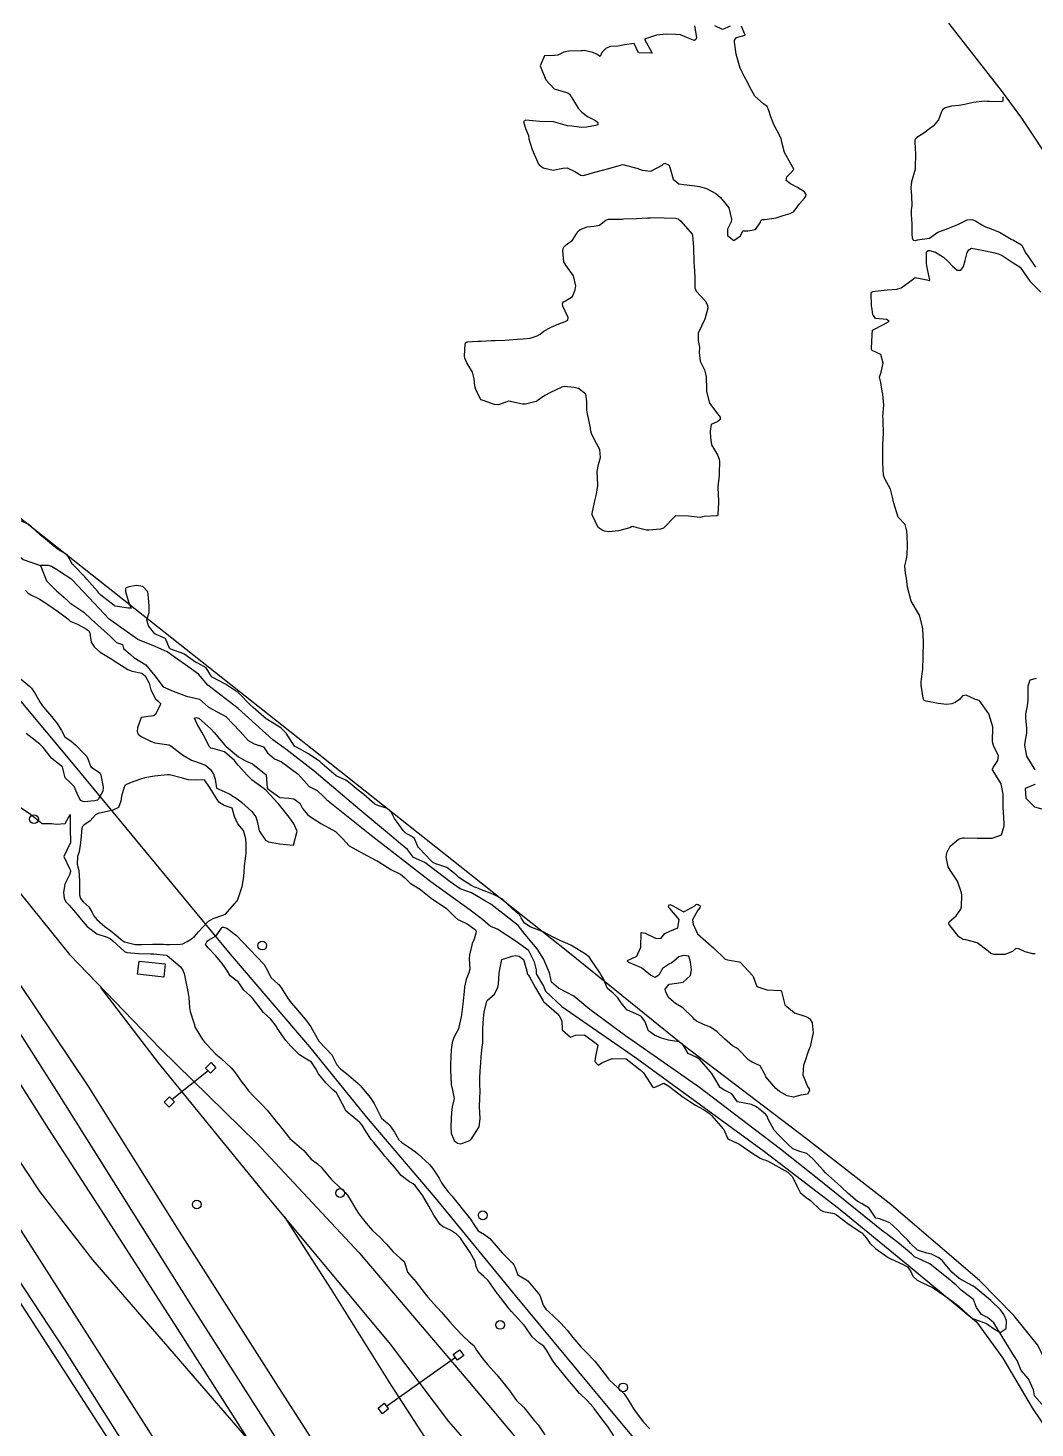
# Model space of a CAD drawing. Header units: metres. Extents: x 307586 to 320046, y 7427249 to 7434250.
# Drawn here: x 308172.2 to 308316.3, y 7433704.5 to 7433905 of the extents above; entities that cross this region are included whole.
import ezdxf

# ---------------------------------------------------------------- set-up
doc = ezdxf.new("R2010")
doc.units = ezdxf.units.M
doc.header["$MEASUREMENT"] = 0
for name, color, linetype in [('Area', 45, 'Continuous'), ('Armario', 62, 'Continuous'), ('Curvas de Nivel 1m', 11, 'Continuous'), ('Divisa', 42, 'FENCELINE2'), ('Estações', 252, 'Continuous'), ('Hidrografia', 140, 'Continuous'), ('Linha Férrea', 20, 'Continuous'), ('Portico', 45, 'Continuous'), ('Postes', 20, 'Continuous')]:
    doc.layers.add(name, color=color, linetype=linetype)
doc.linetypes.add('FENCELINE2', pattern='A,0.25,-0.1,[132,ltypeshp.shx,S=0.1,R=0,X=-0.1,Y=0],-0.1,1', length=1.45)

msp = doc.modelspace()

# ---------------------------------------------------------------- linework, layer by layer
at = {"layer": 'Area'}
msp.add_polyline3d([(308303.97, 7433905.66, 708.23), (308311.61, 7433895.81, 706.84), (308314.41, 7433892.06, 706.85), (308323.56, 7433878.26, 707.34)], dxfattribs=at)
at = {"layer": 'Armario'}
msp.add_lwpolyline([(308188.1, 7433771.35), (308191.83, 7433770.95), (308191.63, 7433769.08), (308187.9, 7433769.48)], close=True, dxfattribs=at)
at = {"layer": 'Curvas de Nivel 1m', "flags": 128}
for points, elevation in [([(308267.6, 7433905.3), (308267.9, 7433903.61), (308267.79, 7433903.3), (308267.58, 7433903.18), (308267.16, 7433903.3), (308265.59, 7433903.98), (308264.87, 7433904.04), (308263.59, 7433904.09), (308262.18, 7433903.95), (308261.59, 7433903.73), (308261.31, 7433903.65), (308260.46, 7433903.38), (308261.56, 7433901.37), (308259.56, 7433901.39), (308258.95, 7433902.77), (308257.57, 7433902.56), (308256.63, 7433902.37), (308255.57, 7433902.3), (308254.95, 7433902.07), (308254.34, 7433901.45), (308254.1, 7433900.91), (308253.56, 7433901.22), (308253.06, 7433901.47), (308251.81, 7433901.73), (308251.57, 7433901.71), (308251.36, 7433901.69), (308249.56, 7433901.63), (308248.91, 7433901.52), (308248.02, 7433901.07), (308247.56, 7433901.03), (308246.14, 7433900.97), (308245.53, 7433899.56), (308246.34, 7433897.55), (308247.49, 7433896.27), (308249.27, 7433895.73), (308249.49, 7433895.67), (308249.7, 7433895.51), (308250.15, 7433894.83), (308250.95, 7433893.5), (308251.46, 7433892.91), (308252.29, 7433892.31), (308253.45, 7433891.72), (308253.78, 7433891.46), (308253.78, 7433891.11), (308253.44, 7433891.03), (308252.15, 7433890.76), (308251.43, 7433890.74), (308250.04, 7433890.9), (308249.43, 7433890.98), (308247.44, 7433891.54), (308245.44, 7433891.56), (308243.44, 7433891.78), (308243.11, 7433891.59), (308243.43, 7433890.58), (308243.84, 7433889.58), (308243.9, 7433889.08), (308244.35, 7433887.57), (308245.11, 7433885.82), (308245.22, 7433885.56), (308245.36, 7433885.36), (308245.96, 7433884.96), (308247.35, 7433884.61), (308248.73, 7433884.89), (308249.36, 7433884.94), (308250.45, 7433884.4), (308251.35, 7433883.88), (308251.71, 7433883.85), (308253.35, 7433884.32), (308254.24, 7433884.56), (308255.36, 7433884.87), (308255.8, 7433884.99), (308257.36, 7433885.42), (308258.97, 7433885.01), (308259.36, 7433884.9), (308260.13, 7433884.61), (308261.35, 7433884.47), (308262.98, 7433885.35), (308263.18, 7433885.53), (308263.37, 7433885.6), (308263.98, 7433885.33), (308264.19, 7433884.5), (308264.56, 7433883.33), (308265.34, 7433882.66), (308266.06, 7433882.58), (308267.33, 7433882.42), (308268.3, 7433882.25), (308269.33, 7433881.99), (308270.64, 7433881.26), (308271.31, 7433880.71), (308272.5, 7433879.24), (308272.91, 7433877.6), (308272.83, 7433877.23), (308272.34, 7433876.16), (308272.3, 7433875.24), (308273.24, 7433874.56), (308274.18, 7433875.22), (308274.52, 7433875.94), (308275.25, 7433875.93), (308276.31, 7433876.14), (308277.03, 7433877.18), (308277.09, 7433877.36), (308277.28, 7433877.55), (308277.64, 7433877.54), (308279.28, 7433877.77), (308280.31, 7433878.11), (308281.29, 7433878.42), (308281.76, 7433878.65), (308282.17, 7433879.12), (308282.63, 7433879.79), (308283.32, 7433880.61), (308283.55, 7433880.88), (308283.58, 7433881.11), (308283.48, 7433881.27), (308283.33, 7433881.51), (308282.32, 7433882.13), (308281.34, 7433882.64), (308280.72, 7433883.14), (308280.8, 7433883.68), (308281.35, 7433884.18), (308281.8, 7433884.69), (308281.63, 7433885.13), (308281.37, 7433885.53), (308280.46, 7433887.14), (308280.13, 7433888.42), (308279.98, 7433889.14), (308279.43, 7433890.26), (308278.97, 7433891.16), (308278.52, 7433892.23), (308278.26, 7433893.17), (308278.02, 7433893.73), (308277.47, 7433894.13), (308276.25, 7433895.19), (308275.5, 7433896.52), (308275.2, 7433897.2), (308274.74, 7433897.99), (308274.12, 7433899.21), (308273.56, 7433901.22), (308273.31, 7433902.95), (308273.33, 7433903.22), (308273.59, 7433903.62), (308274.84, 7433903.96), (308274.31, 7433905.21)], 707), ([(308272.71, 7433905.23), (308271.6, 7433904.75), (308270.53, 7433905.26)], 707), ([(308311.73, 7433895.12), (308311.75, 7433894.5), (308311.48, 7433894.39), (308309.81, 7433894.46), (308309.48, 7433894.46), (308309.15, 7433894.47), (308307.48, 7433894.29), (308306.29, 7433894.02), (308305.47, 7433893.88), (308304.39, 7433893.78), (308303.47, 7433893.55), (308303.08, 7433893.26), (308302.88, 7433892.88), (308302.51, 7433891.82), (308301.74, 7433890.89), (308301.56, 7433890.77), (308301.44, 7433890.69), (308300.4, 7433889.93), (308299.42, 7433889.27), (308299.21, 7433889.12), (308299.12, 7433888.91), (308299.13, 7433888.63), (308299.22, 7433886.91), (308299.17, 7433885.11), (308299.2, 7433884.91), (308299.19, 7433884.74), (308298.66, 7433882.92), (308298.56, 7433882.14), (308298.66, 7433880.92), (308298.69, 7433879.53), (308298.62, 7433878.92), (308298.63, 7433878.26), (308298.7, 7433876.92), (308298.71, 7433875.46), (308298.75, 7433874.92), (308298.91, 7433874.59), (308299.24, 7433874.56), (308299.52, 7433874.63), (308301.24, 7433874.89), (308302.41, 7433875.72), (308303.26, 7433876.02), (308303.87, 7433876.25), (308305.27, 7433876.84), (308306.61, 7433877.5), (308307.28, 7433877.53), (308307.81, 7433877.35), (308308.74, 7433876.8), (308309.27, 7433876.52), (308309.68, 7433876.37), (308311.26, 7433875.74), (308312.9, 7433874.75), (308313.24, 7433874.58), (308314.42, 7433873.92), (308315.01, 7433872.72), (308315.1, 7433872.6), (308315.22, 7433872.47), (308316.42, 7433870.71)], 707), ([(308316.34, 7433772.38), (308316.02, 7433772.39), (308314.94, 7433772.71), (308314.03, 7433773.12), (308313.6, 7433773.16), (308313.11, 7433772.73), (308312.02, 7433772.33), (308310.5, 7433772.29), (308310.02, 7433772.47), (308309.65, 7433772.77), (308308.04, 7433774), (308306.45, 7433774.41), (308306.05, 7433774.46), (308305.42, 7433774.83), (308304.07, 7433776.61), (308304, 7433776.77), (308304, 7433776.84), (308304.07, 7433776.98), (308305.05, 7433777.86), (308305.7, 7433778.82), (308305.79, 7433779.13), (308305.86, 7433780.82), (308305.82, 7433781.13), (308305.23, 7433782.83), (308304.17, 7433784.36), (308303.91, 7433784.84), (308303.64, 7433786.3), (308303.69, 7433786.85), (308304.2, 7433787.82), (308304.75, 7433788.29), (308305.37, 7433788.83), (308306.02, 7433789.02), (308306.22, 7433789.03), (308308.06, 7433788.95), (308308.22, 7433788.95), (308310.03, 7433788.96), (308310.22, 7433788.96), (308311.53, 7433789.45), (308311.92, 7433790.75), (308311.92, 7433791.08), (308311.82, 7433792.75), (308311.78, 7433793.24), (308311.77, 7433794.76), (308311.78, 7433795.28), (308311.48, 7433796.76), (308310.33, 7433798.6), (308310.27, 7433798.77), (308310.27, 7433798.83), (308310.34, 7433799.1), (308311.02, 7433800.09), (308311.12, 7433800.76), (308310.38, 7433802.25), (308310.25, 7433802.77), (308310.24, 7433802.91), (308310.3, 7433804.77), (308310.3, 7433804.89), (308309.74, 7433806.78), (308308.45, 7433808.58), (308308.32, 7433808.66), (308307.82, 7433808.8), (308306.46, 7433809.43), (308305.95, 7433809.34), (308305.55, 7433808.83), (308304.9, 7433808.39), (308304.45, 7433808.22), (308303.71, 7433808.11), (308302.45, 7433808.23), (308300.77, 7433808.57), (308300.45, 7433808.67), (308300.36, 7433808.89), (308300.34, 7433809.01), (308300.06, 7433810.89), (308300.04, 7433811.34), (308300.23, 7433812.89), (308300.26, 7433813.14), (308300.32, 7433814.89), (308300.33, 7433815.1), (308300.39, 7433816.89), (308300.39, 7433817.06), (308300.27, 7433818.89), (308300.24, 7433819.23), (308299.8, 7433820.9), (308298.62, 7433822.91), (308298.07, 7433824.92), (308297.93, 7433826.18), (308297.8, 7433826.92), (308297.69, 7433827.94), (308297.94, 7433828.92), (308298.05, 7433829.57), (308298.06, 7433830.92), (308298.05, 7433832.24), (308298, 7433832.92), (308297.73, 7433833.9), (308296.76, 7433834.94), (308296.12, 7433836.95), (308295.94, 7433837.81), (308295.66, 7433838.95), (308294.83, 7433840.41), (308294.67, 7433840.96), (308294.54, 7433842.64), (308294.54, 7433842.96), (308294.54, 7433844.63), (308294.53, 7433844.97), (308294.54, 7433845.32), (308294.64, 7433846.96), (308294.61, 7433848.65), (308294.58, 7433848.97), (308294.57, 7433849.33), (308294.69, 7433850.96), (308294.55, 7433852.53), (308294.48, 7433852.97), (308294.26, 7433854.23), (308294.06, 7433854.97), (308294.31, 7433855.68), (308294.61, 7433856.97), (308294.29, 7433858.22), (308293.05, 7433858.79), (308292.94, 7433858.99), (308292.93, 7433859.12), (308293.01, 7433860.99), (308293.02, 7433861.06), (308293.09, 7433861.72), (308294.65, 7433862.51), (308295.1, 7433862.77), (308295.23, 7433862.83), (308295.48, 7433862.96), (308295.11, 7433863.22), (308293.51, 7433863.38), (308293.11, 7433863.95), (308292.96, 7433864.99), (308292.94, 7433865.18), (308292.9, 7433866.99), (308292.99, 7433867.16), (308293.16, 7433867.23), (308293.47, 7433867.3), (308295.16, 7433867.46), (308296.55, 7433867.56), (308297.16, 7433867.77), (308298.77, 7433868.92), (308298.98, 7433869.11), (308299.18, 7433869.22), (308300.85, 7433868.89), (308301.17, 7433868.8), (308301.26, 7433868.8), (308301.29, 7433868.89), (308301.18, 7433869.31), (308300.87, 7433870.89), (308300.82, 7433871.28), (308300.78, 7433872.89), (308301.02, 7433873.1), (308301.23, 7433873.12), (308302.09, 7433872.88), (308303.22, 7433872.17), (308303.9, 7433871.55), (308304.51, 7433870.85), (308305.19, 7433870.3), (308305.74, 7433870.29), (308306.09, 7433870.83), (308306.35, 7433871.69), (308306.64, 7433872.83), (308306.84, 7433873.21), (308307.23, 7433873.44), (308307.79, 7433873.37), (308309.23, 7433873.08), (308310.57, 7433872.78), (308311.22, 7433872.57), (308311.61, 7433872.37), (308313.21, 7433871.32), (308313.57, 7433871.11), (308314.23, 7433870.73), (308315.18, 7433869.33), (308315.57, 7433868.72), (308317.16, 7433867.14)], 708), ([(308171.87, 7433824.43), (308172.24, 7433824.05), (308172.62, 7433823.82), (308173.8, 7433823.22), (308174.61, 7433822.7), (308175.04, 7433822.4), (308176.59, 7433821.37), (308177.91, 7433820.36), (308178.24, 7433820.02), (308178.57, 7433819.88), (308179.29, 7433819.62), (308180.56, 7433818.91), (308180.9, 7433818.67), (308181.05, 7433818.32), (308181.25, 7433817.03), (308181.7, 7433816.31), (308182.52, 7433815.61), (308184.2, 7433814.59), (308184.5, 7433814.39), (308184.66, 7433814.28), (308186.49, 7433813.12), (308187.13, 7433812.89), (308188.49, 7433812.58), (308188.99, 7433812.22), (308189.54, 7433811.15), (308189.81, 7433810.22), (308190.44, 7433808.93), (308190.82, 7433808.58), (308191.24, 7433808.2), (308190.42, 7433806.62), (308190.16, 7433806.47), (308188.41, 7433806.23), (308187.89, 7433804.74), (308187.83, 7433804.24), (308187.99, 7433803.85), (308188.38, 7433803.5), (308189.74, 7433802.84), (308190.37, 7433802.62), (308190.71, 7433802.55), (308192.36, 7433802.34), (308192.66, 7433802.18), (308194.34, 7433800.91), (308195.62, 7433800.15), (308196.33, 7433799.89), (308197.62, 7433799.41), (308198.32, 7433798.78), (308198.74, 7433798.11), (308198.99, 7433797.42), (308199.19, 7433796.1), (308200.29, 7433795.63), (308201.08, 7433795.28), (308202.27, 7433794.5), (308202.81, 7433794.05), (308204.25, 7433792.79), (308204.83, 7433792.03), (308205.04, 7433791.22), (308205.31, 7433790.03), (308206.2, 7433788.67), (308206.61, 7433788.42), (308208.19, 7433788.15), (308210.19, 7433787.97), (308210.71, 7433789.96), (308210.23, 7433791.02), (308209.57, 7433791.98), (308208.26, 7433793.65), (308208.1, 7433793.83), (308207.97, 7433793.99), (308206.29, 7433795.78), (308205.99, 7433796.02), (308204.31, 7433797.27), (308203.54, 7433798.05), (308202.33, 7433799.38), (308202, 7433799.73), (308201.74, 7433800.07), (308200.35, 7433801.31), (308198.67, 7433801.8), (308198.36, 7433801.85), (308198.13, 7433802.11), (308197.54, 7433803.29), (308197.1, 7433804.13), (308196.4, 7433805.27), (308196.04, 7433806.14), (308196.34, 7433806.22), (308196.41, 7433806.21), (308196.47, 7433806.2), (308196.64, 7433806.14), (308198.39, 7433804.61), (308198.83, 7433804.11), (308200.36, 7433802.26), (308200.45, 7433802.18), (308200.55, 7433802.09), (308202.34, 7433800.6), (308203.34, 7433800.05), (308204.33, 7433799.59), (308206.31, 7433798.02), (308206.46, 7433796.18), (308206.53, 7433796.02), (308208.27, 7433794.77), (308209.55, 7433794.7), (308210.27, 7433794.6), (308211.11, 7433793.96), (308211.51, 7433793.2), (308212.25, 7433792.32), (308212.77, 7433791.93), (308214.23, 7433791.01), (308216.21, 7433789.9), (308217.23, 7433788.91), (308218.19, 7433787.87), (308220.18, 7433786.78), (308221.93, 7433785.83), (308222.17, 7433785.71), (308222.42, 7433785.57), (308224.15, 7433784.5), (308225.5, 7433783.79), (308226.14, 7433783.28), (308226.9, 7433782.54), (308228.12, 7433781.78), (308228.18, 7433781.75), (308230.1, 7433780.24), (308230.93, 7433779.72), (308232.08, 7433778.9), (308232.69, 7433778.31), (308233.3, 7433777.69), (308233.71, 7433777.33), (308234.07, 7433777.19), (308235.06, 7433776.68), (308236.06, 7433775.99), (308236.25, 7433775.85), (308236.35, 7433775.66), (308236.32, 7433775.38), (308236.04, 7433774.5), (308235.79, 7433773.89), (308235.72, 7433773.66), (308235.41, 7433772.27), (308235.35, 7433771.67), (308235.42, 7433770.23), (308235.29, 7433769.67), (308234.9, 7433768.73), (308234.7, 7433767.67), (308234.62, 7433767), (308234.47, 7433765.67), (308234.42, 7433765.18), (308234.25, 7433763.68), (308234.21, 7433763.36), (308233.89, 7433761.89), (308233.8, 7433761.68), (308233.14, 7433760.42), (308232.9, 7433759.69), (308232.78, 7433758.64), (308232.73, 7433757.7), (308232.68, 7433756.55), (308232.67, 7433755.7), (308232.71, 7433754.79), (308232.78, 7433753.69), (308232.96, 7433752.88), (308233.19, 7433751.69), (308232.93, 7433750.51), (308232.8, 7433749.69), (308232.79, 7433748.76), (308232.72, 7433747.69), (308232.75, 7433746.74), (308233.22, 7433745.69), (308233.69, 7433745.28), (308234.16, 7433745.2), (308235.42, 7433745.66), (308235.7, 7433745.9), (308236.77, 7433747.64), (308236.93, 7433748.84), (308236.87, 7433749.64), (308236.84, 7433750.55), (308236.87, 7433751.64), (308236.9, 7433752.77), (308236.88, 7433753.64), (308236.87, 7433754.57), (308236.9, 7433755.64), (308237, 7433756.81), (308237.08, 7433757.64), (308237.23, 7433759.02), (308237.31, 7433759.64), (308237.32, 7433760.18), (308237.28, 7433761.64), (308237.38, 7433763.12), (308237.43, 7433763.64), (308237.49, 7433764.05), (308237.89, 7433765.63), (308237.93, 7433765.71), (308238.95, 7433766.61), (308239.45, 7433767.62), (308239.53, 7433768.04), (308239.65, 7433769.61), (308239.69, 7433769.91), (308240, 7433771.61), (308241.51, 7433772.09), (308242.01, 7433772.16), (308242.48, 7433772.06), (308243.11, 7433771.57), (308243.6, 7433769.95), (308243.66, 7433769.56), (308243.79, 7433769.38), (308243.97, 7433769.12), (308244.82, 7433767.55), (308245.93, 7433765.69), (308245.99, 7433765.6), (308246.05, 7433765.54), (308247.91, 7433763.9), (308248.25, 7433763.51), (308248.61, 7433762.79), (308248.68, 7433761.5), (308249.87, 7433760.48), (308250.58, 7433760.78), (308251.87, 7433760.79), (308253.7, 7433759.44), (308253.74, 7433759.33), (308253.4, 7433757.45), (308253.35, 7433756.97), (308253.82, 7433756.47), (308254.44, 7433756.82), (308255.83, 7433757.42), (308257.83, 7433757.39), (308259.82, 7433755.78), (308260.32, 7433755.36), (308261.27, 7433753.87), (308261.57, 7433753.35), (308261.78, 7433753.25), (308262.08, 7433753.35), (308263.22, 7433753.9), (308263.79, 7433753.57), (308264.12, 7433753.32), (308265.77, 7433752.01), (308266.2, 7433751.72), (308266.91, 7433751.28), (308267.75, 7433750.71), (308268.88, 7433750.13), (308269.74, 7433749.55), (308270.05, 7433749.25), (308271.71, 7433747.33), (308271.76, 7433747.27), (308271.78, 7433747.23), (308272.38, 7433745.9), (308273.69, 7433745.28), (308273.94, 7433745.2), (308275.67, 7433743.98), (308277.02, 7433743.16), (308277.43, 7433742.93), (308277.66, 7433742.89), (308278.06, 7433742.74), (308279.65, 7433741.87), (308280.94, 7433741.12), (308281.63, 7433740.46), (308282.3, 7433739.1), (308282.74, 7433738.23), (308283.6, 7433737.51), (308284.21, 7433737.07), (308285.58, 7433735.77), (308286.05, 7433735.53), (308287.57, 7433735.2), (308287.91, 7433735.03), (308289.55, 7433733.78), (308290.73, 7433733), (308291.54, 7433732.43), (308292.22, 7433731.67), (308292.71, 7433730.97), (308293.51, 7433730.22), (308295.32, 7433728.94), (308295.49, 7433728.83), (308295.71, 7433728.71), (308297.48, 7433727.93), (308298.12, 7433727.55), (308298.55, 7433726.9), (308298.83, 7433726.26), (308299.46, 7433725.68), (308301.12, 7433724.87), (308301.45, 7433724.72), (308301.76, 7433724.56), (308303.43, 7433723.43), (308304.27, 7433722.83), (308305.41, 7433721.97), (308306.68, 7433720.81), (308307.39, 7433720.2), (308308.33, 7433719.84), (308309.38, 7433719.45), (308310.39, 7433718.76), (308311.37, 7433718.18), (308312.21, 7433718.74), (308312.24, 7433719.89), (308311.88, 7433720.74), (308311.7, 7433721.04), (308311.41, 7433721.41), (308310.01, 7433722.76), (308309.43, 7433723.23), (308307.53, 7433724.8), (308307.49, 7433724.84), (308307.45, 7433724.85), (308307.38, 7433724.87), (308305.46, 7433725.93), (308304.44, 7433726.83), (308303.48, 7433727.98), (308303.07, 7433728.43), (308302.59, 7433728.85), (308301.5, 7433729.39), (308300.84, 7433729.53), (308299.51, 7433729.98), (308298.52, 7433730.91), (308298.09, 7433731.47), (308297.53, 7433731.96), (308296.59, 7433732.93), (308295.56, 7433733.87), (308294.06, 7433734.46), (308293.57, 7433734.56), (308293.27, 7433734.96), (308292.61, 7433736), (308291.59, 7433736.59), (308290.89, 7433737), (308289.6, 7433738.08), (308288.6, 7433739.02), (308287.63, 7433739.91), (308286.36, 7433741.05), (308286.03, 7433741.43), (308285.65, 7433741.86), (308284.52, 7433743.07), (308283.67, 7433743.82), (308282.66, 7433744.12), (308281.68, 7433744.5), (308281, 7433745.12), (308279.71, 7433746.4), (308279.02, 7433747.14), (308278.15, 7433748.72), (308277.98, 7433749.15), (308277.74, 7433749.45), (308276.45, 7433750.48), (308275.76, 7433750.84), (308273.76, 7433751.2), (308272.93, 7433752.37), (308271.78, 7433752.95), (308271.27, 7433753.24), (308270.49, 7433754.55), (308270.08, 7433755.25), (308269.82, 7433755.57), (308268.35, 7433757.26), (308267.84, 7433757.6), (308266.67, 7433758.11), (308266.01, 7433759.3), (308265.86, 7433759.51), (308265.34, 7433759.82), (308263.86, 7433760.05), (308262.87, 7433760.34), (308261.87, 7433760.78), (308261.03, 7433761.36), (308260.48, 7433762.78), (308260.01, 7433763.37), (308259.9, 7433763.47), (308259.71, 7433763.57), (308257.92, 7433764.38), (308257.1, 7433765.4), (308256.63, 7433766.1), (308255.95, 7433766.76), (308255.14, 7433767.43), (308254.51, 7433768.9), (308254.21, 7433769.44), (308253.98, 7433769.76), (308252.88, 7433771.46), (308252.52, 7433771.97), (308252.01, 7433772.37), (308250.13, 7433773.49), (308250.02, 7433773.56), (308249.9, 7433773.62), (308248.04, 7433774.45), (308246.18, 7433775.41), (308246.05, 7433775.49), (308245.96, 7433775.54), (308244.06, 7433776.29), (308243.26, 7433776.77), (308242.78, 7433777.58), (308242.53, 7433778.04), (308242.08, 7433778.39), (308240.74, 7433779.6), (308240.1, 7433780.25), (308238.84, 7433780.9), (308238.12, 7433781.17), (308236.89, 7433781.65), (308236.35, 7433781.88), (308236.13, 7433781.96), (308235.57, 7433782.23), (308234.14, 7433783.14), (308233.83, 7433783.37), (308233.51, 7433783.69), (308232.16, 7433784.78), (308230.59, 7433785.31), (308230.17, 7433785.48), (308229.89, 7433785.73), (308228.19, 7433787.55), (308228.09, 7433787.65), (308228.01, 7433787.75), (308227.46, 7433789.02), (308226.21, 7433789.75), (308226.18, 7433789.78), (308225.92, 7433790.08), (308224.68, 7433791.8), (308224.25, 7433792.62), (308223.67, 7433793.22), (308222.26, 7433793.63), (308221.85, 7433793.83), (308220.28, 7433795.24), (308219.47, 7433795.86), (308218.3, 7433796.79), (308217.68, 7433797.26), (308216.31, 7433797.9), (308214.33, 7433799.63), (308213.98, 7433799.92), (308212.35, 7433801.05), (308210.63, 7433801.97), (308210.45, 7433802.05), (308210.36, 7433802.15), (308209.17, 7433803.98), (308208.39, 7433804.78), (308206.51, 7433805.92), (308206.41, 7433805.98), (308206.36, 7433806.02), (308204.43, 7433807.66), (308204.02, 7433808.04), (308202.45, 7433809.67), (308202.23, 7433809.85), (308201.9, 7433810.07), (308200.47, 7433811.02), (308198.58, 7433812.01), (308198.48, 7433812.07), (308198.46, 7433812.11), (308197.72, 7433813.34), (308196.5, 7433814), (308196.25, 7433814.14), (308194.52, 7433815.35), (308192.67, 7433816.04), (308192.53, 7433816.09), (308192.45, 7433816.18), (308191.89, 7433817.53), (308190.55, 7433818.11), (308190.34, 7433818.21), (308189.44, 7433819.35), (308189.2, 7433820.22), (308189.54, 7433821.27), (308189.56, 7433822.22), (308189.47, 7433823.37), (308189.38, 7433824.22), (308188.63, 7433825), (308187.73, 7433825.15), (308186.63, 7433824.97), (308186.14, 7433824.76), (308186.14, 7433824.26), (308186.61, 7433822.8), (308186.73, 7433822.39), (308186.79, 7433822.26), (308186.96, 7433821.89), (308186.6, 7433821.91), (308184.7, 7433822.18), (308184.6, 7433822.23), (308184.54, 7433822.28), (308182.62, 7433823.77), (308182.35, 7433824.04), (308182.14, 7433824.31), (308180.65, 7433826.05), (308180.38, 7433826.33), (308178.67, 7433828.08), (308178.54, 7433828.22), (308178.46, 7433828.35), (308177.83, 7433829.51), (308176.69, 7433830.19), (308176.36, 7433830.38), (308174.71, 7433831.79), (308173.94, 7433832.41), (308172.73, 7433833.56), (308172.25, 7433833.94), (308171.06, 7433834.45)], 707), ([(308171.04, 7433811.87), (308172.46, 7433810.69), (308172.7, 7433810.42), (308173.26, 7433809.59), (308173.93, 7433808.41), (308174.43, 7433807.73), (308175.55, 7433806.39), (308176.4, 7433805.38), (308176.98, 7433804.37), (308177.46, 7433803.45), (308178.37, 7433802.87), (308178.99, 7433802.34), (308180.34, 7433800.95), (308180.65, 7433800.64), (308180.78, 7433800.32), (308181.2, 7433799.2), (308182.31, 7433798.45), (308182.51, 7433798.3), (308182.62, 7433797.99), (308182.95, 7433796.29), (308182.91, 7433795.67), (308182.27, 7433794.51), (308182.15, 7433794.41), (308181.75, 7433794.31), (308180.26, 7433794.18), (308179.72, 7433794.34), (308179.25, 7433795.37), (308178.8, 7433796.34), (308178.3, 7433796.87), (308177.54, 7433797.6), (308177.34, 7433798.36), (308177.13, 7433799.17), (308176.33, 7433799.78), (308175.62, 7433800.39), (308174.36, 7433801.93), (308173.91, 7433802.4), (308172.37, 7433803.63), (308171.92, 7433803.97)], 708), ([(308316.49, 7433811.84), (308315.6, 7433811.6), (308315.31, 7433810.71), (308315.3, 7433809.88), (308315.33, 7433808.71), (308315.23, 7433807.92), (308314.95, 7433806.71), (308314.95, 7433806.2), (308315.13, 7433804.71), (308315.1, 7433804.02), (308314.88, 7433802.72), (308314.84, 7433802.26), (308315.12, 7433800.71), (308316.33, 7433798.77)], 708), ([(308316.35, 7433796.7), (308316.31, 7433796.67), (308314.93, 7433796.09), (308315.01, 7433794.71), (308316.27, 7433793.47), (308317.98, 7433792.96)], 708), ([(308171.15, 7433793.34), (308172.24, 7433792.62), (308172.56, 7433792.42), (308174.22, 7433791.08), (308175.56, 7433791.05), (308176.22, 7433790.98), (308177.51, 7433791.07), (308178.24, 7433792.35), (308178.26, 7433790.35), (308178.26, 7433790.3), (308178.29, 7433788.35), (308178.27, 7433788.27), (308178.19, 7433788.15), (308177.35, 7433786.36), (308178.15, 7433784.61), (308178.28, 7433784.35), (308178.3, 7433784.19), (308178.14, 7433783.72), (308177.5, 7433782.36), (308177.3, 7433781.17), (308177.37, 7433780.36), (308177.6, 7433779.87), (308178.08, 7433779.39), (308179.01, 7433778.34), (308180.06, 7433777.05), (308180.38, 7433776.65), (308180.66, 7433776.32), (308182.04, 7433775.27), (308183.55, 7433774.77), (308184.03, 7433774.55), (308184.37, 7433774.28), (308186.01, 7433772.73), (308186.33, 7433772.58), (308188.01, 7433772.46), (308189.8, 7433772.42), (308190, 7433772.42), (308190.21, 7433772.41), (308192, 7433772.2), (308192.11, 7433772.18), (308193.98, 7433770.61), (308194.31, 7433770.16), (308194.54, 7433769.58), (308194.86, 7433768.15), (308195.1, 7433766.99), (308195.22, 7433766.15), (308195.32, 7433764.74), (308195.43, 7433764.14), (308195.89, 7433762.66), (308196.02, 7433762.27), (308196.05, 7433762.14), (308196.14, 7433761.87), (308197.19, 7433760.12), (308197.49, 7433759.75), (308197.85, 7433759.37), (308199.06, 7433758.1), (308199.83, 7433757.4), (308201.28, 7433756.08), (308201.8, 7433755.47), (308202.81, 7433754.05), (308203.22, 7433753.49), (308203.77, 7433752.8), (308204.48, 7433752.03), (308205.74, 7433750.77), (308206.45, 7433750.01), (308207.03, 7433749.3), (308207.72, 7433748.4), (308208.04, 7433747.99), (308209.69, 7433745.97), (308211.67, 7433744.25), (308211.93, 7433743.95), (308212.72, 7433743), (308213.65, 7433742.33), (308214.13, 7433741.92), (308215.62, 7433740.16), (308215.85, 7433739.9), (308216.74, 7433739.02), (308217.6, 7433738.25), (308217.93, 7433737.87), (308218.47, 7433736.97), (308219.13, 7433735.85), (308219.56, 7433735.19), (308220.6, 7433733.84), (308221.53, 7433732.81), (308222.03, 7433732.32), (308222.57, 7433731.81), (308223.51, 7433730.85), (308224.43, 7433729.79), (308225.48, 7433728.83), (308226.05, 7433728.34), (308226.23, 7433727.77), (308226.53, 7433726.83), (308227.45, 7433725.78), (308227.48, 7433725.75), (308227.64, 7433725.56), (308229.03, 7433723.73), (308229.42, 7433723.26), (308230.8, 7433721.72), (308231.39, 7433721.1), (308232.59, 7433719.69), (308232.94, 7433719.26), (308233.36, 7433718.85), (308234.47, 7433717.67), (308235.34, 7433716.86), (308236, 7433716.31), (308236.42, 7433715.64), (308237.31, 7433714.39), (308237.98, 7433713.62), (308239.29, 7433712.13), (308239.75, 7433711.61), (308241.25, 7433709.7), (308241.33, 7433709.59), (308242.12, 7433708.45), (308243.07, 7433707.56), (308243.16, 7433707.48), (308243.23, 7433707.39), (308244.71, 7433705.55), (308245.2, 7433704.96), (308246.17, 7433703.53)], 708), ([(308256.04, 7433703.41), (308255.2, 7433704.7), (308254.6, 7433705.43), (308253.23, 7433707.3), (308253.17, 7433707.38), (308253.12, 7433707.44), (308252.25, 7433708.46), (308251.25, 7433709.38), (308251.16, 7433709.47), (308250.57, 7433710.17), (308249.44, 7433711.49), (308249.28, 7433711.67), (308247.78, 7433713.51), (308247.31, 7433714.11), (308246.51, 7433715.52), (308246.05, 7433716.24), (308245.34, 7433716.7), (308244.37, 7433717.55), (308243.37, 7433719.04), (308243.14, 7433719.33), (308242.88, 7433719.57), (308241.4, 7433721.19), (308241.07, 7433721.59), (308239.83, 7433723.2), (308239.5, 7433723.61), (308239.42, 7433723.71), (308238.09, 7433725.62), (308237.46, 7433726.22), (308236.69, 7433726.86), (308236.35, 7433727.65), (308236.19, 7433728.36), (308235.49, 7433729.66), (308234.13, 7433731.67), (308233.53, 7433732.28), (308232.66, 7433732.82), (308231.54, 7433733.37), (308231.15, 7433733.71), (308230.3, 7433734.98), (308229.88, 7433735.73), (308229.58, 7433736.29), (308228.73, 7433737.74), (308227.61, 7433739.22), (308227.32, 7433739.47), (308226.81, 7433739.76), (308225.63, 7433740.67), (308224.7, 7433741.79), (308223.66, 7433743.02), (308223.27, 7433743.42), (308222.97, 7433743.81), (308221.69, 7433745.38), (308221.3, 7433745.83), (308220.49, 7433747.05), (308220.04, 7433747.85), (308219.72, 7433748.24), (308217.73, 7433749.87), (308216.7, 7433751.89), (308216.37, 7433752.49), (308215.77, 7433752.98), (308214.85, 7433753.91), (308213.8, 7433755.22), (308213.38, 7433755.93), (308212.79, 7433756.9), (308211.83, 7433757.44), (308211.08, 7433757.96), (308209.84, 7433759.16), (308209.11, 7433759.98), (308207.88, 7433761.78), (308207.75, 7433761.99), (308206.95, 7433763.06), (308205.9, 7433764.02), (308204.34, 7433766.04), (308203.94, 7433766.43), (308203.08, 7433767.18), (308202.51, 7433768.06), (308202.3, 7433768.41), (308201.96, 7433768.61), (308201.12, 7433769.23), (308200.64, 7433770.08), (308199.99, 7433771.04), (308199.07, 7433772.1), (308198.01, 7433773.24), (308197.63, 7433773.73), (308197.81, 7433774.11), (308197.9, 7433774.24), (308198.03, 7433774.35), (308199.15, 7433774.99), (308199.88, 7433776.09), (308199.97, 7433776.18), (308200.05, 7433776.21), (308200.18, 7433776.22), (308200.66, 7433776.08), (308202.04, 7433775.04), (308202.96, 7433774.05), (308204.01, 7433772.96), (308204.93, 7433772.03), (308205.99, 7433770.89), (308206.5, 7433770.01), (308206.96, 7433769), (308207.95, 7433768.13), (308208.1, 7433767.99), (308208.47, 7433767.47), (308209.44, 7433765.97), (308209.92, 7433765.35), (308211.1, 7433763.96), (308211.89, 7433763.03), (308212.37, 7433762.43), (308212.67, 7433761.94), (308213.85, 7433759.92), (308215.72, 7433757.9), (308215.83, 7433757.67), (308216.41, 7433756.49), (308216.99, 7433755.88), (308217.8, 7433755.26), (308219.44, 7433753.85), (308219.78, 7433753.52), (308221.18, 7433751.84), (308221.75, 7433750.99), (308222.3, 7433749.82), (308222.79, 7433748.88), (308223.72, 7433748.1), (308224.01, 7433747.8), (308224.64, 7433746.86), (308225.3, 7433745.78), (308225.69, 7433745.38), (308226.73, 7433744.72), (308227.67, 7433744.03), (308228, 7433743.75), (308229.65, 7433742.26), (308230.12, 7433741.73), (308231.05, 7433740.29), (308231.36, 7433739.71), (308231.61, 7433739.29), (308232.29, 7433738.39), (308232.91, 7433737.69), (308233.21, 7433737.31), (308233.58, 7433736.85), (308234.52, 7433735.67), (308235.55, 7433734.41), (308236.03, 7433733.65), (308236.63, 7433732.74), (308237.53, 7433732.23), (308238.3, 7433731.62), (308239.5, 7433730.25), (308240.07, 7433729.6), (308241.48, 7433728.15), (308241.76, 7433727.87), (308241.88, 7433727.58), (308242.33, 7433726.45), (308243.46, 7433725.77), (308243.74, 7433725.56), (308245.42, 7433723.58), (308245.45, 7433723.54), (308245.95, 7433722.08), (308246.34, 7433721.53), (308247.39, 7433720.55), (308248.47, 7433719.5), (308249.36, 7433718.52), (308250.2, 7433717.48), (308251.34, 7433716.12), (308251.66, 7433715.79), (308251.99, 7433715.46), (308253.31, 7433714.1), (308253.88, 7433713.43), (308255.28, 7433711.54), (308255.34, 7433711.48), (308255.4, 7433711.42), (308257.26, 7433709.69), (308257.52, 7433709.39), (308258.1, 7433708.52), (308258.8, 7433707.37), (308259.23, 7433706.75), (308260.31, 7433705.36), (308261.2, 7433704.39)], 708)]:
    msp.add_lwpolyline(points, dxfattribs=dict(at, elevation=elevation))
for points, elevation in [([(308265.28, 7433877.64), (308265.65, 7433877.32), (308267.25, 7433875.46), (308267.31, 7433875.3), (308267.46, 7433873.53), (308267.46, 7433873.3), (308267.49, 7433871.58), (308267.52, 7433871.3), (308267.57, 7433870.92), (308267.63, 7433869.29), (308267.64, 7433867.78), (308267.85, 7433867.29), (308269.13, 7433865.89), (308269.48, 7433865.27), (308269.51, 7433864.87), (308269.1, 7433863.27), (308268.11, 7433861.28), (308268.11, 7433860.24), (308268.33, 7433859.28), (308268.28, 7433858.52), (308268.43, 7433857.28), (308269.01, 7433856), (308269.24, 7433855.27), (308269.26, 7433855), (308269.31, 7433853.27), (308269.32, 7433852.93), (308269.74, 7433851.26), (308270.94, 7433849.68), (308271.27, 7433849.25), (308271.26, 7433848.92), (308270.93, 7433848.64), (308269.98, 7433848.2), (308269.86, 7433847.26), (308269.88, 7433846.28), (308270.04, 7433845.26), (308270.87, 7433843.85), (308271.15, 7433843.25), (308271.18, 7433842.93), (308271.13, 7433841.25), (308271.12, 7433840.96), (308270.96, 7433839.25), (308270.95, 7433839.11), (308271.02, 7433837.25), (308271.01, 7433837.03), (308270.92, 7433835.25), (308270.88, 7433835.13), (308270.76, 7433835.1), (308269, 7433835.03), (308268.76, 7433834.98), (308268.39, 7433834.9), (308266.76, 7433835.05), (308264.94, 7433835.13), (308264.76, 7433835.04), (308263.16, 7433833.34), (308262.74, 7433833.19), (308261.05, 7433833.06), (308260.74, 7433833.08), (308259.38, 7433833.38), (308258.75, 7433833.58), (308258.6, 7433833.54), (308258.34, 7433833.4), (308256.74, 7433832.95), (308255.32, 7433832.85), (308254.74, 7433832.93), (308254.36, 7433833.07), (308253.83, 7433833.45), (308252.97, 7433835.27), (308252.94, 7433835.47), (308252.99, 7433835.68), (308253.4, 7433837.46), (308253.57, 7433838.23), (308253.76, 7433839.46), (308253.71, 7433840.58), (308253.65, 7433841.46), (308253.88, 7433842.48), (308254.14, 7433843.45), (308254.05, 7433844.63), (308253.57, 7433845.46), (308252.9, 7433846.76), (308252.73, 7433847.47), (308252.69, 7433847.7), (308252.31, 7433849.48), (308252.19, 7433850.24), (308252.18, 7433851.48), (308252.03, 7433852.53), (308250.98, 7433853.33), (308250.31, 7433853.5), (308248.98, 7433853.64), (308248.6, 7433853.52), (308246.98, 7433852.76), (308246.16, 7433852.36), (308245.09, 7433851.56), (308245.01, 7433851.51), (308244.96, 7433851.49), (308243.4, 7433851.13), (308242.96, 7433851.13), (308241.03, 7433851.54), (308240.96, 7433851.54), (308239.55, 7433851.03), (308238.95, 7433851.04), (308237.21, 7433851.66), (308237.05, 7433851.74), (308236.97, 7433851.89), (308236.36, 7433853.04), (308236.16, 7433853.67), (308236.05, 7433854.73), (308235.82, 7433855.67), (308235.02, 7433857.04), (308234.74, 7433857.68), (308234.7, 7433858.02), (308234.76, 7433859.68), (308234.84, 7433859.9), (308235.06, 7433860.03), (308236.6, 7433860.12), (308237.06, 7433860.14), (308238.48, 7433860.22), (308239.06, 7433860.23), (308240.43, 7433860.25), (308241.06, 7433860.3), (308242.23, 7433860.43), (308243.07, 7433860.47), (308244.06, 7433860.58), (308245.07, 7433860.91), (308245.51, 7433861.13), (308246.05, 7433861.55), (308246.69, 7433861.94), (308247.09, 7433862.12), (308248.17, 7433862.6), (308249.1, 7433862.93), (308249.49, 7433863.12), (308249.53, 7433863.51), (308249.11, 7433864.44), (308248.76, 7433865.15), (308248.71, 7433865.52), (308248.87, 7433865.77), (308249.13, 7433865.88), (308250.13, 7433866.51), (308250.54, 7433867.5), (308250.61, 7433868.04), (308250.29, 7433869.5), (308249.2, 7433870.99), (308248.88, 7433871.51), (308248.74, 7433873.04), (308248.85, 7433873.52), (308249.23, 7433873.93), (308250.14, 7433874.59), (308250.69, 7433875.5), (308250.9, 7433875.84), (308251.25, 7433876.13), (308252.25, 7433876.49), (308253.26, 7433876.59), (308253.98, 7433876.73), (308254.9, 7433877.44), (308255.14, 7433877.57), (308255.27, 7433877.59), (308257.09, 7433877.61), (308257.27, 7433877.61), (308257.47, 7433877.62), (308259.28, 7433877.71), (308260.88, 7433877.77), (308261.28, 7433877.8), (308261.75, 7433877.84), (308263.28, 7433877.81), (308264.86, 7433877.74)], 708), ([(308197.48, 7433797.3), (308196.3, 7433797.27), (308195.16, 7433797.3), (308194.31, 7433797.54), (308192.47, 7433798.02), (308192.31, 7433798.04), (308192.17, 7433798.04), (308190.31, 7433797.82), (308188.95, 7433797.58), (308188.3, 7433797.42), (308186.99, 7433796.94), (308186.3, 7433796.63), (308186.08, 7433796.48), (308185.96, 7433796.26), (308185.57, 7433794.97), (308185.48, 7433794.27), (308185.17, 7433793.36), (308184.25, 7433792.94), (308183.71, 7433792.83), (308182.24, 7433792.5), (308181.87, 7433792.31), (308181.09, 7433791.46), (308180.22, 7433790.84), (308179.98, 7433790.57), (308179.91, 7433790.33), (308179.77, 7433788.76), (308179.74, 7433788.33), (308179.52, 7433787), (308179.28, 7433786.34), (308179.25, 7433785.24), (308179.47, 7433784.34), (308179.6, 7433782.86), (308179.58, 7433782.34), (308179.6, 7433780.83), (308179.72, 7433780.33), (308180.09, 7433779.87), (308180.91, 7433779.14), (308181.37, 7433778.31), (308181.62, 7433777.86), (308182.06, 7433777.32), (308183.26, 7433776.29), (308184.04, 7433775.71), (308185.76, 7433774.26), (308186.02, 7433774.1), (308187.54, 7433773.76), (308188.02, 7433773.72), (308188.52, 7433773.72), (308190.02, 7433773.8), (308191.62, 7433773.78), (308192.02, 7433773.75), (308192.46, 7433773.73), (308194.02, 7433773.78), (308194.35, 7433773.83), (308195, 7433774.15), (308195.61, 7433774.56), (308196.03, 7433774.87), (308196.63, 7433775.54), (308197.11, 7433776.12), (308198.06, 7433777.07), (308198.7, 7433777.47), (308200.07, 7433777.93), (308200.49, 7433778.08), (308202.09, 7433779.92), (308202.15, 7433780.01), (308202.17, 7433780.06), (308202.69, 7433781.48), (308202.84, 7433782.05), (308203.04, 7433783.15), (308203.14, 7433784.05), (308203.21, 7433784.99), (308203.35, 7433786.05), (308203.43, 7433786.8), (308203.44, 7433788.05), (308203.39, 7433788.86), (308203.05, 7433790.05), (308202.23, 7433791.02), (308201.78, 7433792.07), (308201.45, 7433793.26), (308200.26, 7433793.63), (308199.53, 7433794.1), (308198.29, 7433796.11)], 707), ([(308283.55, 7433763.45), (308283.91, 7433763.25), (308284.09, 7433763.08), (308284.46, 7433762.51), (308284.57, 7433761.07), (308284.46, 7433760.49), (308284.14, 7433759.08), (308284.05, 7433758.88), (308283.85, 7433758.41), (308283.42, 7433757.09), (308283.21, 7433756.47), (308283.08, 7433755.09), (308283.79, 7433753.41), (308283.99, 7433753.08), (308284.04, 7433752.82), (308283.78, 7433752.29), (308282.83, 7433752.15), (308281.77, 7433751.9), (308280.84, 7433752.05), (308279.78, 7433752.69), (308279.25, 7433753.14), (308277.81, 7433754.81), (308277.66, 7433755.15), (308277.01, 7433756.35), (308275.83, 7433756.91), (308275.37, 7433757.18), (308273.85, 7433758.73), (308273.57, 7433758.93), (308273.05, 7433759.21), (308271.87, 7433760.25), (308270.82, 7433761.24), (308269.89, 7433761.88), (308268.87, 7433762.29), (308267.9, 7433762.75), (308267.62, 7433762.99), (308267.38, 7433763.28), (308265.92, 7433764.66), (308264.88, 7433765.31), (308263.94, 7433766.12), (308263.51, 7433766.89), (308263.41, 7433767.33), (308263.96, 7433768.05), (308265.05, 7433768.22), (308265.96, 7433768.33), (308267.01, 7433769.28), (308267.15, 7433770.12), (308267.04, 7433771.28), (308266.8, 7433772.08), (308266.01, 7433772.16), (308265.34, 7433771.97), (308264.61, 7433771.31), (308264.25, 7433771.07), (308264, 7433770.95), (308263.02, 7433770.31), (308262.47, 7433769.34), (308261.97, 7433769.03), (308261.31, 7433769.36), (308259.99, 7433770.42), (308258.21, 7433771.18), (308258, 7433771.33), (308257.98, 7433771.39), (308258, 7433771.46), (308259.33, 7433772.06), (308259.92, 7433773.37), (308259.93, 7433773.47), (308259.95, 7433775.37), (308259.98, 7433775.45), (308260.05, 7433775.46), (308260.53, 7433775.37), (308262.04, 7433774.66), (308262.76, 7433774.62), (308263.36, 7433775.33), (308264.06, 7433775.64), (308265.23, 7433776.14), (308265.39, 7433777.31), (308264.09, 7433778.87), (308263.86, 7433779.1), (308263.92, 7433779.32), (308263.99, 7433779.42), (308264.09, 7433779.46), (308264.42, 7433779.32), (308266.08, 7433778.43), (308267.64, 7433779.28), (308267.87, 7433779.5), (308268.1, 7433779.46), (308268.42, 7433779.27), (308268.35, 7433779.01), (308268.09, 7433778.66), (308267.29, 7433777.28), (308267.42, 7433776.63), (308268.05, 7433775.27), (308270.03, 7433773.49), (308270.31, 7433773.25), (308272.01, 7433771.63), (308272.3, 7433771.52), (308274, 7433771.28), (308274.14, 7433771.2), (308275.97, 7433769.23), (308276, 7433769.18), (308276.53, 7433767.74), (308277.95, 7433767.25), (308279.91, 7433767.17), (308279.95, 7433767.16), (308279.99, 7433767.13), (308280.05, 7433767.03), (308280.53, 7433765.12), (308281.92, 7433763.97)], 708)]:
    msp.add_lwpolyline(points, close=True, dxfattribs=dict(at, elevation=elevation))
at = {"layer": 'Divisa'}
msp.add_lwpolyline([(308445.63, 7433599.68), (308416.12, 7433558.63), (308397.82, 7433587.27), (308380.06, 7433616.19), (308352.84, 7433659.7), (308342.84, 7433675.68), (308320.02, 7433709.94), (308316.7, 7433716.41), (308313.31, 7433720.62), (308308.37, 7433725.65), (308295.45, 7433736.72), (308283.61, 7433745.91), (308265.94, 7433759.36), (308249.71, 7433772.48), (308233.11, 7433785.69), (308212.87, 7433801.7), (308192.78, 7433817.58), (308167.66, 7433837.47), (308151.7, 7433849.58), (308115.86, 7433876.8), (308095.69, 7433893.04), (308085.61, 7433901.09), (308076.36, 7433910.33), (308070.54, 7433916.83)], dxfattribs=at)
at = {"layer": 'Estações'}
msp.add_lwpolyline([(308105.44, 7433824.92), (308090, 7433814.78), (308127.62, 7433755.81), (308168.41, 7433692.58), (308170.74, 7433694.14), (308171.66, 7433692.49), (308169.19, 7433691.28), (308196.57, 7433648.96), (308217.5, 7433615.95), (308227.49, 7433621.52), (308232.78, 7433625.3), (308202.61, 7433671.97), (308185.65, 7433699.97), (308167.94, 7433727.29), (308156.42, 7433745.74), (308139.3, 7433771.78), (308118.2, 7433804.79)], close=True, dxfattribs=at)
at = {"layer": 'Hidrografia'}
for points in [[(308139.28, 7433854.33), (308141.6, 7433851.83), (308146.68, 7433848.78), (308149.29, 7433847.04), (308151.9, 7433845.45), (308154.22, 7433843.85), (308156.11, 7433841.53), (308158.86, 7433839.07), (308159.88, 7433838.49), (308164.08, 7433835.73), (308166.41, 7433833.85), (308167.28, 7433832.54), (308167.86, 7433831.96), (308171.52, 7433828.88), (308173.98, 7433828.01)], [(308317.7, 7433707.51), (308316.25, 7433709.1), (308316.1, 7433709.97), (308315.38, 7433711.57), (308314.36, 7433712.73), (308313.78, 7433714.18), (308313.2, 7433715.05), (308310.42, 7433719.59), (308309.55, 7433720.31), (308308.68, 7433720.75), (308307.95, 7433721.76), (308307.52, 7433722.92), (308306.79, 7433723.5), (308305.78, 7433724.23), (308305.05, 7433724.95), (308304.18, 7433725.68), (308301.28, 7433728), (308299.1, 7433729.01), (308298.67, 7433729.45), (308296.93, 7433730.9), (308295.04, 7433732.35), (308294.61, 7433732.64), (308285.44, 7433740.06), (308279.93, 7433744.41), (308276.16, 7433747.31), (308268.33, 7433753.25), (308257.74, 7433760.65), (308252.64, 7433764.45), (308250.32, 7433766.33), (308248.15, 7433767.49), (308247.13, 7433768.36), (308246.84, 7433769.67), (308246.41, 7433770.68), (308245.97, 7433771.7), (308245.1, 7433773.14), (308243.36, 7433775.17), (308242.34, 7433776.48), (308239.73, 7433778.51), (308238.43, 7433779.52), (308237.7, 7433779.96), (308235.67, 7433781.12), (308234.08, 7433781.7), (308232.63, 7433782.71), (308229, 7433785.47), (308227.4, 7433786.19), (308226.53, 7433787.35), (308225.23, 7433788.37), (308224.21, 7433789.24), (308219.7, 7433793.03), (308213.18, 7433798.54), (308209.12, 7433801.73), (308207.23, 7433803.03), (308202.29, 7433807.54), (308197.94, 7433810.88), (308196.63, 7433812.47), (308194.75, 7433813.78), (308193.3, 7433814.79), (308192.14, 7433815.66), (308190.4, 7433816.39), (308187.93, 7433817.4), (308183.84, 7433820.33), (308180.94, 7433823.38), (308178.47, 7433825.99), (308176.73, 7433827.15), (308176.3, 7433827.44), (308175.57, 7433827.87), (308175.14, 7433828.01), (308173.98, 7433828.01), (308174.85, 7433825.83), (308176.3, 7433824.38), (308177.61, 7433823.22), (308178.19, 7433822.64), (308180.22, 7433821.34), (308181.24, 7433820.32), (308183.99, 7433817.86), (308184.86, 7433816.99), (308185.73, 7433816.7), (308185.88, 7433816.12), (308186.89, 7433815.25), (308187.33, 7433814.81), (308189.07, 7433813.8), (308190.37, 7433812.2), (308191.53, 7433810.61), (308192.99, 7433810.03), (308194.87, 7433809.3), (308196.76, 7433808.87), (308198.06, 7433807.71), (308200.53, 7433806.4), (308202.56, 7433804.23), (308203.72, 7433802.93), (308204.59, 7433802.49), (308205.89, 7433802.06), (308206.48, 7433801.19), (308207.49, 7433800.32), (308208.51, 7433799.88), (308210.85, 7433798.11), (308212.45, 7433796.37), (308213.61, 7433795.79), (308214.48, 7433794.92), (308214.91, 7433794.48), (308221.15, 7433789.55), (308229.85, 7433782.74), (308235.51, 7433778.68), (308237.25, 7433777.37), (308238.41, 7433776.36), (308239.43, 7433775.92), (308241.91, 7433774.3), (308243.8, 7433772.99), (308244.67, 7433771.25), (308244.96, 7433770.1), (308244.96, 7433769.52), (308245.98, 7433767.78), (308246.27, 7433767.05), (308248.59, 7433764.88), (308259.32, 7433757.48), (308277.62, 7433744.11), (308288.21, 7433735.99), (308297.93, 7433728.02), (308307.96, 7433719.72), (308311.74, 7433714.5), (308315.94, 7433707.4), (308324.66, 7433694.47)]]:
    msp.add_lwpolyline(points, dxfattribs=at)
at = {"layer": 'Linha Férrea'}
for points in [[(308057.82, 7433908.86), (308071.35, 7433888.07), (308092.13, 7433855.93), (308111.83, 7433824.87), (308125.38, 7433803.41), (308139.08, 7433782.4), (308158.51, 7433752.51), (308173.46, 7433729.22), (308189.14, 7433704.69), (308203.07, 7433682.64), (308217.01, 7433661.55), (308238.02, 7433628.38), (308244.23, 7433618.89), (308253.4, 7433605.39), (308317.69, 7433503.2)], [(308064.36, 7433908.87), (308082.47, 7433882.92), (308101.05, 7433862.39), (308113.62, 7433847.56), (308119.39, 7433840.88), (308131.63, 7433823.26), (308158.1, 7433781.26), (308176.23, 7433752.83), (308195.47, 7433722.21), (308219.8, 7433684.07), (308245.01, 7433645.26), (308267.13, 7433610.3), (308288.69, 7433578), (308307.28, 7433548.8), (308328.41, 7433515.52)], [(308056.2, 7433905.13), (308072.11, 7433879.77), (308083.12, 7433862.65), (308097.25, 7433840.53), (308105.93, 7433827.26), (308113.91, 7433814.38), (308123.82, 7433798.97), (308133.98, 7433783.36), (308142.76, 7433769.22), (308152.35, 7433754.77), (308162.65, 7433738.39), (308168.3, 7433729.54), (308177.46, 7433715.62), (308186.21, 7433701.76), (308194.62, 7433689), (308203.3, 7433675.14), (308214.54, 7433657.83), (308222.13, 7433646.17), (308237.53, 7433622), (308244.2, 7433611.93), (308249.83, 7433602.6), (308257.58, 7433589.54), (308307.3, 7433511.76)], [(308086.52, 7433873), (308097.57, 7433860.31), (308116.34, 7433837.33), (308124.21, 7433826.9), (308135.9, 7433809.44), (308149.49, 7433788.26), (308160.28, 7433770.74), (308175.08, 7433747.37), (308183.17, 7433734.93), (308193.54, 7433718.76), (308217.31, 7433681.53), (308254.53, 7433623.81), (308314.95, 7433529.66)], [(308115.75, 7433845.09), (308129.26, 7433830.29), (308139.39, 7433818.38), (308151.56, 7433804.29), (308165.83, 7433787.53), (308178.13, 7433772.29), (308191.16, 7433758.78), (308204.93, 7433745.36), (308219.6, 7433729.58), (308235.18, 7433711.31), (308248.53, 7433695.37), (308263.97, 7433677.33), (308274.98, 7433663.5), (308290.1, 7433645.7), (308303.04, 7433630.37), (308315.82, 7433614.77), (308326.62, 7433602.03), (308334.91, 7433592.28), (308344.98, 7433580.36), (308356.04, 7433566.87), (308373.07, 7433545.81), (308384.75, 7433531.51)], [(308203.5, 7433703.16), (308189.16, 7433719.71), (308181.48, 7433728.57), (308173.93, 7433738.34), (308160.7, 7433758.31), (308145.47, 7433782.22), (308131.29, 7433804.38), (308116.81, 7433827.17), (308107.43, 7433841.18)], [(308402.6, 7433529.51), (308389.34, 7433539.05), (308370.02, 7433556.69), (308354.77, 7433574.68), (308342.8, 7433591.33), (308335.86, 7433601.8), (308328.35, 7433613.49), (308319.73, 7433627.11), (308311.91, 7433638.52), (308301.89, 7433652.07), (308292.4, 7433663.52), (308281.26, 7433676.82), (308267.82, 7433692.43), (308254.52, 7433708.34), (308241.99, 7433723.46), (308230.47, 7433737.49), (308220.65, 7433749.08), (308212.52, 7433759.1), (308201.21, 7433772.37), (308178.74, 7433799.57), (308166.37, 7433814.31), (308153.67, 7433829.62), (308148.67, 7433835.87)], [(308325, 7433528.78), (308309.46, 7433553.04), (308294.41, 7433576.91), (308279.58, 7433599.7), (308261.87, 7433626.89), (308248.07, 7433648.22), (308233.67, 7433670.74), (308219.64, 7433692.29), (308207.35, 7433711.51), (308193.98, 7433732.51), (308180.83, 7433753.52), (308160.9, 7433783.09), (308151.43, 7433795.22), (308142.16, 7433806.55)], [(308370.37, 7433516.46), (308354.58, 7433541.65), (308339.85, 7433565.27), (308328.11, 7433584.06), (308312.03, 7433608.24), (308304.84, 7433618.79), (308291.4, 7433635.85), (308274.25, 7433655.98), (308257.25, 7433676.69), (308246.79, 7433689), (308232.42, 7433705.44), (308224.1, 7433716.51), (308206.24, 7433737.95), (308190.88, 7433756.8), (308182.65, 7433767.6)], [(308208.89, 7433734.77), (308215.58, 7433724.35), (308224.19, 7433710.59), (308230.66, 7433700.58), (308240.05, 7433686.28), (308248.27, 7433673.45), (308257.22, 7433659.19), (308266.65, 7433645.29), (308276.39, 7433630.14), (308284.79, 7433617.57), (308292.84, 7433604.65), (308301.6, 7433591.07), (308314.33, 7433570.74), (308326.13, 7433552.11), (308337.36, 7433534.58), (308347.99, 7433517.91)]]:
    msp.add_lwpolyline(points, dxfattribs=at)
at = {"layer": 'Portico'}
for points in [[(308192.83, 7433751.59), (308197.97, 7433755.69)], [(308223.5, 7433707.64), (308233.39, 7433714.63)]]:
    msp.add_lwpolyline(points, dxfattribs=at)
for points in [[(308197.61, 7433756.05), (308198.4, 7433756.83), (308199.11, 7433756.1), (308198.33, 7433755.33)], [(308191.69, 7433751.17), (308192.48, 7433751.95), (308193.19, 7433751.22), (308192.41, 7433750.45)], [(308233.08, 7433715.03), (308233.95, 7433715.7), (308234.57, 7433714.9), (308233.7, 7433714.23)], [(308222.32, 7433707.37), (308223.19, 7433708.04), (308223.81, 7433707.23), (308222.94, 7433706.56)]]:
    msp.add_lwpolyline(points, close=True, dxfattribs=at)
at = {"layer": 'Postes'}
for centre in [(308173.06, 7433791.69), (308205.73, 7433773.58), (308216.89, 7433738.15), (308196.36, 7433736.51), (308237.29, 7433734.96), (308239.78, 7433719.27), (308257.4, 7433710.32)]:
    msp.add_circle(centre, 0.629, dxfattribs=at)

doc.saveas('drawing.dxf')
